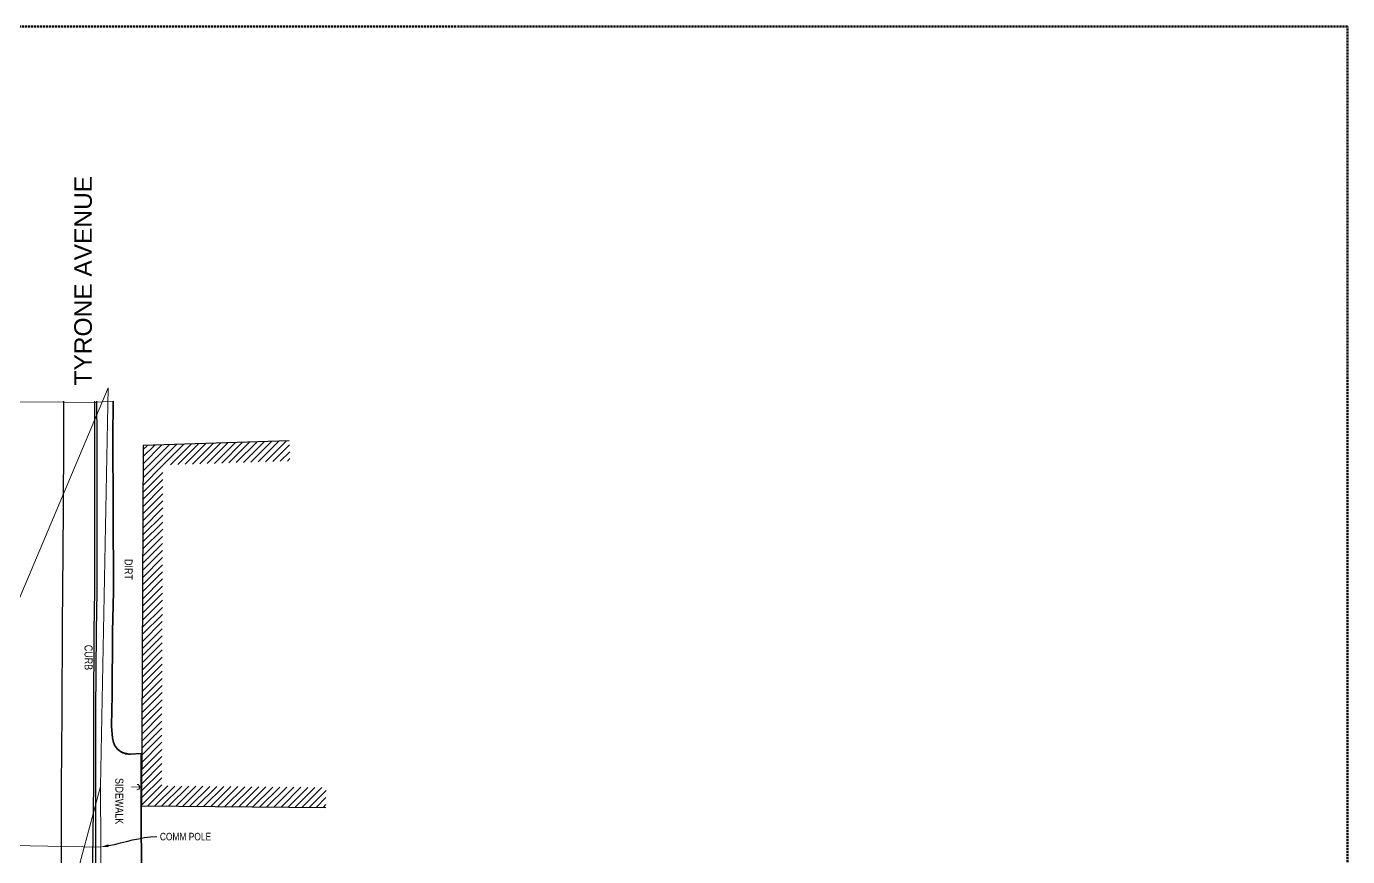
# Model space of a CAD drawing. Extents: x 6426839 to 6430001, y 1887965 to 1888845.
# Drawn here: x 6427277 to 6427607.2, y 1888637.9 to 1888845.3 of the extents above; entities that cross this region are included whole.
import ezdxf
from ezdxf import colors
from ezdxf.entities.mleader import LeaderData, LeaderLine
from ezdxf.lldxf.tags import DXFTag
from ezdxf.math import Vec2, Vec3

# ---------------------------------------------------------------- set-up
doc = ezdxf.new("R2010")
doc.units = 21
doc.header["$MEASUREMENT"] = 0
doc.linetypes.add('DASHED', pattern=[0.75, 0.5, -0.25])
doc.layers.get('0').update_dxf_attribs({"color": 253})
doc.layers.add('C-TINN-DSRF-BNDY-', color=253, linetype='Continuous', lineweight=15, plot=False)
for name, color, linetype, lineweight in [('R-Row-Sname', 253, 'Continuous', 0), ('V-ANNO-BRNG-LINE-', 253, 'DASHED', 50), ('V-DETL-PATT-BLDG-', 253, 'Continuous', 13), ('VF-BLDG-LINE-', 253, 'Continuous', 25), ('VF-COMM-OVHD-LINE-', 253, 'OVERHEADCOMM', 15), ('VF-ELEC-OVHD-LINE-', 253, 'OVERHEADELECTRIC', 15), ('VF-TOPO-CONC-GTFL-LINE-', 253, 'Continuous', 25), ('VF-TOPO-CONC-LIPG-LINE-', 253, 'Continuous', 25), ('VF-TOPO-CONC-TBCB-LINE-', 253, 'Continuous', 25), ('VF-TOPO-CONC-TBWK-LINE-', 253, 'Continuous', 35), ('VF-TOPO-TEXT-', 253, 'Continuous', 25), ('VN-ELEC-GWIR-SYMB-', 253, 'Continuous', 13)]:
    doc.layers.add(name, color=color, linetype=linetype, lineweight=lineweight)
doc.styles.add('G4_7 32', font='arial.ttf', dxfattribs={"height": 0.219})
doc.styles.add('NCS1-Anno', font='arial.ttf', dxfattribs={"width": 0.8, "height": 0.1})
doc.styles.get("Standard").update_dxf_attribs({"font": 'arial.ttf'})
tags = doc.linetypes.add('OVERHEADCOMM', pattern='A,1,-0.03,["OC",Standard,S=0.08,R=0,X=0,Y=-0.04],-0.16,1', length=2.19).pattern_tags.tags
tags[6] = DXFTag(74, 10)
tags = doc.linetypes.add('OVERHEADELECTRIC', pattern='A,1,-0.03,["OE",Standard,S=0.08,R=0,X=0,Y=-0.04],-0.16,1', length=2.19).pattern_tags.tags
tags[6] = DXFTag(74, 10)

# ---------------------------------------------------------------- blocks, each defined once
blk = doc.blocks.new('Guy Wire')
at = {"color": 0}
blk.add_line((0, 0), (0, 0.101), dxfattribs=at)
blk.add_arc((0, 0.033), 0.0335, 180.3664, 359.6336, dxfattribs=at)

msp = doc.modelspace()

# ---------------------------------------------------------------- hatches: boundary and pattern name
at = {"layer": 'V-DETL-PATT-BLDG-'}
h = msp.add_hatch(dxfattribs=at)
h.set_pattern_fill('ANSI31', color=256, scale=10)
h.set_pattern_definition([(45, (0, 0), (-0.88388347648, 0.88388347648), [])])
h.paths.add_polyline_path([(6427351.92, 1888655.16), (6427310.84, 1888655.58), (6427310.99, 1888694.72), (6427305.99, 1888694.72), (6427305.82, 1888650.63), (6427351.87, 1888650.16)])
h.paths.add_polyline_path([(6427311.15, 1888735.75), (6427342.9, 1888736.75), (6427342.74, 1888741.74), (6427306.17, 1888740.59), (6427306, 1888697.76), (6427311, 1888697.76)])
h.paths.add_polyline_path([(6427311, 1888697.76), (6427306, 1888697.76), (6427305.99, 1888694.72), (6427310.99, 1888694.72)])

# ---------------------------------------------------------------- linework, layer by layer
at = {"layer": 'C-TINN-DSRF-BNDY-'}
msp.add_lwpolyline([(6427305.85, 1888632.55), (6427305.74, 1888644.25), (6427305.69, 1888661.74), (6427305.7, 1888663.68), (6427302.96, 1888663.51), (6427300.82, 1888664.09), (6427300.51, 1888664.27), (6427299.81, 1888664.81), (6427299.62, 1888664.99), (6427299.44, 1888665.17), (6427299.43, 1888665.18), (6427299.31, 1888665.4), (6427299.18, 1888665.62), (6427298.84, 1888666.45), (6427298.75, 1888666.84), (6427298.66, 1888667.22), (6427298.56, 1888667.61), (6427298.31, 1888670.39), (6427298.31, 1888670.41), (6427298.38, 1888674.58), (6427298.38, 1888674.6), (6427298.43, 1888678.1), (6427298.43, 1888678.12), (6427298.54, 1888694.17), (6427298.54, 1888694.18), (6427298.54, 1888694.18), (6427298.77, 1888704.02), (6427298.77, 1888704.04), (6427298.7, 1888725.04), (6427298.7, 1888725.06), (6427298.67, 1888742.49), (6427298.67, 1888742.51), (6427298.71, 1888751.68), (6427294.67, 1888751.46), (6427294.12, 1888751.38), (6427286.41, 1888751.43), (6427258.31, 1888751.56)], dxfattribs=at)
at = {"layer": 'V-ANNO-BRNG-LINE-'}
msp.add_lwpolyline([(6426927.23, 1888845.31), (6426927.23, 1887965.31), (6427607.23, 1887965.31), (6427607.23, 1888845.31), (6426927.23, 1888845.31)], dxfattribs=at)
at = {"layer": 'VF-BLDG-LINE-'}
msp.add_lwpolyline([(6427342.74, 1888741.74), (6427306.17, 1888740.59), (6427305.82, 1888650.63), (6427351.87, 1888650.16)], dxfattribs=at)
at = {"layer": 'VF-COMM-OVHD-LINE-', "ltscale": 0.6, "elevation": 697.21}
msp.add_lwpolyline([(6427255.85, 1888641.02), (6427295.59, 1888640.3)], dxfattribs=at)
at = {"layer": 'VF-ELEC-OVHD-LINE-', "ltscale": 0.6}
for points, elevation in [([(6427255.99, 1888656.85), (6427297.45, 1888755)], 697.21), ([(6427297.45, 1888755), (6427295.57, 1888655.44)], 698.03), ([(6427254.72, 1888503.79), (6427295.57, 1888655.44)], 695.84), ([(6427295.57, 1888655.44), (6427295.6, 1888640.32), (6427295.76, 1888525.61)], 697.21)]:
    msp.add_lwpolyline(points, dxfattribs=dict(at, elevation=elevation))
at = {"layer": 'VF-TOPO-CONC-GTFL-LINE-'}
msp.add_lwpolyline([(6427293.31, 1888524.24), (6427293.29, 1888530.06), (6427293.49, 1888547.71), (6427293.51, 1888566.63), (6427293.57, 1888586.32), (6427293.5, 1888610.39), (6427293.5, 1888613.5), (6427293.63, 1888617.52), (6427293.61, 1888637.44), (6427293.85, 1888655.88), (6427293.9, 1888674.1), (6427294, 1888694.11), (6427294.15, 1888704.29), (6427294.13, 1888724.92), (6427294.09, 1888742.54), (6427294.12, 1888751.68)], dxfattribs=at)
at = {"layer": 'VF-TOPO-CONC-LIPG-LINE-'}
msp.add_lwpolyline([(6427291.34, 1888524.33), (6427291.27, 1888530.02), (6427291.42, 1888547.66), (6427291.44, 1888566.75), (6427291.67, 1888584.41), (6427285.8, 1888584.32), (6427285.82, 1888603.18), (6427285.66, 1888610.32), (6427285.77, 1888613.35), (6427285.71, 1888617.51), (6427285.8, 1888637.75), (6427285.78, 1888655.45), (6427285.95, 1888673.78), (6427286.03, 1888696.24), (6427286.16, 1888704.33), (6427286.28, 1888724.55), (6427286.36, 1888742.32), (6427286.41, 1888751.68)], dxfattribs=at)
at = {"layer": 'VF-TOPO-CONC-TBCB-LINE-'}
msp.add_lwpolyline([(6427293.93, 1888524.21), (6427293.85, 1888530.22), (6427293.95, 1888546.67), (6427294.1, 1888566.66), (6427294.25, 1888586.26), (6427294.24, 1888603.17), (6427294.16, 1888610.34), (6427294.08, 1888613.31), (6427294.39, 1888617.51), (6427294.31, 1888630.22), (6427294.35, 1888633.27), (6427294.35, 1888637.58), (6427294.38, 1888656.02), (6427294.4, 1888674.09), (6427294.58, 1888694.11), (6427294.72, 1888704.26), (6427294.71, 1888725.23), (6427294.75, 1888742.61), (6427294.67, 1888751.68)], dxfattribs=at)
at = {"layer": 'VF-TOPO-CONC-TBWK-LINE-'}
msp.add_lwpolyline([(6427305.85, 1888632.55), (6427305.74, 1888644.25), (6427305.69, 1888661.74), (6427305.7, 1888663.68), (6427302.96, 1888663.51), (6427302.57, 1888663.51), (6427302.19, 1888663.55), (6427301.82, 1888663.62), (6427301.45, 1888663.73), (6427301.12, 1888663.87), (6427300.8, 1888664.03), (6427300.49, 1888664.23), (6427300.2, 1888664.44), (6427299.8, 1888664.78), (6427299.61, 1888664.97), (6427299.44, 1888665.17), (6427299.29, 1888665.38), (6427299.16, 1888665.6), (6427298.94, 1888666.06), (6427298.8, 1888666.43), (6427298.69, 1888666.81), (6427298.61, 1888667.2), (6427298.57, 1888667.59), (6427298.31, 1888670.39), (6427298.38, 1888674.58), (6427298.43, 1888678.1), (6427298.54, 1888694.17), (6427298.77, 1888704.02), (6427298.7, 1888725.04), (6427298.67, 1888742.49), (6427298.71, 1888751.68)], dxfattribs=at)

# ---------------------------------------------------------------- block references
at = {"layer": 'VN-ELEC-GWIR-SYMB-', "xscale": 20, "yscale": 20, "zscale": 20, "rotation": 87.25412215509864}
msp.add_blockref('Guy Wire', (6427305.33, 1888655.26), dxfattribs=at)

# ---------------------------------------------------------------- texts
at = {"layer": 'R-Row-Sname', "insert": (6427289, 1888755.61), "char_height": 4.38, "width": 56.0493, "attachment_point": 1, "rotation": 90, "style": 'G4_7 32'}
msp.add_mtext('TYRONE AVENUE', dxfattribs=at)
at = {"layer": 'VF-TOPO-TEXT-', "char_height": 2, "width": 44.1747, "attachment_point": 1, "rotation": 270, "style": 'NCS1-Anno'}
for s, insert in [('DIRT', (6427303.56, 1888712.25)), ('CURB', (6427293.56, 1888690.83)), ('SIDEWALK', (6427301.26, 1888657.54))]:
    msp.add_mtext(s, dxfattribs=dict(at, insert=insert))

# ---------------------------------------------------------------- leaders
at = {"layer": 'VF-ELEC-OVHD-LINE-'}
ml = msp.add_multileader_mtext('Standard', dxfattribs=at)
ml.set_content('COMM POLE', color=256, style='NCS1-Anno')
ml.set_leader_properties()
ml.build(insert=Vec2(0, 0))
ml.multileader.update_dxf_attribs({"leader_type": 2, "dogleg_length": 0.1, "arrow_head_size": 2, "scale": 20})
ctx = ml.context
ctx.base_point, ctx.scale, ctx.char_height, ctx.arrow_head_size, ctx.landing_gap_size, ctx.plane_origin = Vec3(6427309.59, 1888642.9, 697.21), 20, 1.875, 2, 0.8, Vec3(6427294.81, 1888640.34, 697.21)
notes = []
notes.append((ctx, [(1, (1, 1, 0), (6427307.59, 1888642.9, 697.21), (1, 0), 2, [(0, [(6427295.59, 1888640.3, 697.21)], 0, [])])]))
ctx.mtext.insert, ctx.mtext.flow_direction = Vec3(6427310.39, 1888643.85, 697.21), 5
for ctx, leaders in notes:
    for number, flags, end, landing, length, lines in leaders:
        leader = LeaderData()
        leader.index, (leader.has_last_leader_line, leader.has_dogleg_vector, leader.attachment_direction) = number, flags
        leader.last_leader_point, leader.dogleg_vector, leader.dogleg_length = Vec3(end), Vec3(landing), length
        for number, points, colour, breaks in lines:
            line = LeaderLine()
            line.index, line.vertices, line.color, line.breaks = number, Vec3.list(points), colors.encode_raw_color(colour), breaks
            leader.lines.append(line)
        ctx.leaders.append(leader)

doc.saveas('drawing.dxf')
